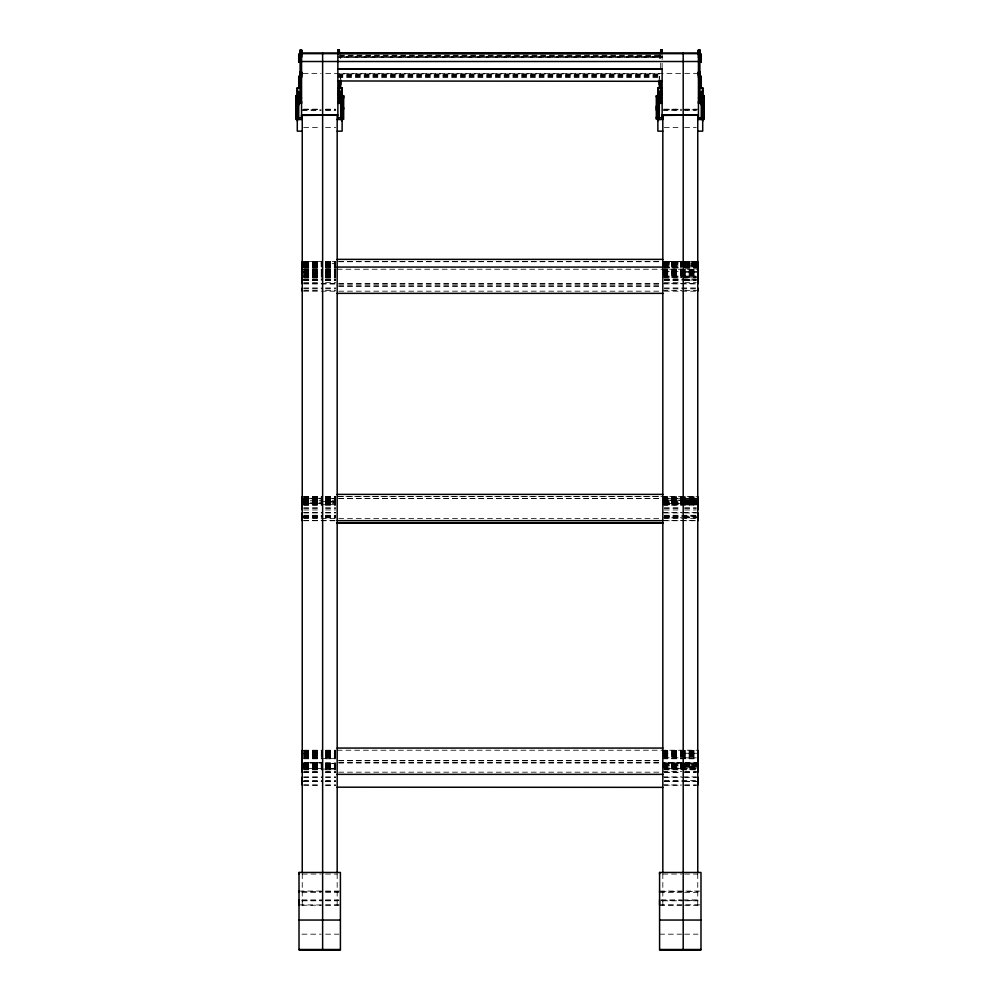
<?xml version="1.0" encoding="UTF-8"?>
<svg xmlns="http://www.w3.org/2000/svg" width="1000" height="1000" viewBox="0 0 1000 1000"><rect width="100%" height="100%" fill="white"/><g stroke="black" fill="none" stroke-linecap="round" stroke-linejoin="round"><path stroke-width="0.75" stroke-dasharray="5 3.75" d="M302.25 873.675L302.25 904.912L302.25 900.337M337.175 904.912L337.175 873.675M340.688 79.1L340.688 76.35L340.688 78.412M340.688 58.163L340.688 55.538M659.312 79.1L659.312 76.35L659.312 78.412M659.312 58.163L659.312 55.538M660.688 68.037L660.688 62.1M660.688 58.163L660.688 55.538M662.138 68.25L662.138 54.5M662.825 873.675L662.825 904.912L662.825 900.337M697.75 904.912L697.75 873.675M339.425 55.062L662.138 55.062L662.138 57.6L339.425 57.6M339.425 55.825L662.138 55.9M337.863 56.662L662.138 56.662L339.425 56.75M337.863 57.525L662.138 57.525M303.075 73.625L321.125 73.625M325.675 73.625L681.637 73.625M684.725 73.625L698.438 73.625M339.425 73.938L660.688 73.938M337.863 74.55L660.688 74.55M337.863 75.225L660.688 75.225M337.863 75.95L660.688 75.95M337.863 76.725L660.688 76.725M337.863 77.537L660.688 77.537M303.7 109.237L321.163 109.237M325.538 109.237L335.725 109.237M664.275 109.237L681.737 109.237M684.65 109.237L697.75 109.237M303.7 109.3L321.163 109.3M325.538 109.3L335.725 109.3M662.825 109.3L681.737 109.3M684.65 109.3L696.3 109.3M302.25 109.825L321.163 109.825M325.538 109.825L335.725 109.825M664.275 109.825L681.737 109.825M683.2 109.825L697.75 109.825M302.25 110.337L321.163 110.325M325.538 110.337L335.725 110.337M662.825 110.337L681.737 110.325M684.65 110.337L696.3 110.337M303.7 127.537L321.163 127.537M325.538 127.537L335.725 127.537M664.275 127.537L681.737 127.537M684.65 127.537L696.3 127.537M321.163 261.525L303.7 261.525L322.625 261.613M325.538 261.525L335.725 261.525L325.538 261.725M338.738 261.525L661.263 261.525M681.737 261.525L662.825 261.525L681.737 261.725M684.65 261.525L696.3 261.525M338.738 261.725L661.263 261.725M683.2 261.613L697.75 261.725L662.825 261.837M303.7 261.837L322.625 261.8M325.538 261.8L335.725 261.837M303.7 262.025L322.625 262.025M325.538 262.025L335.725 262.025M664.275 262.025L683.2 262.025M684.65 262.025L697.75 262.025M303.7 262.2L322.625 262.2M325.538 262.2L335.725 262.2M662.825 262.2L681.737 262.2M683.2 262.2L696.3 262.2M303.7 262.375L322.625 262.375M325.538 262.375L335.725 262.375M664.275 262.375L683.2 262.375M684.65 262.375L697.75 262.375M303.7 262.688L322.625 262.688M325.538 262.688L335.725 262.688M662.825 262.688L681.737 262.688M683.2 262.688L696.3 262.688M303.7 262.863L322.625 262.863M325.538 262.863L335.725 262.863M664.275 262.863L683.2 262.863M684.65 262.863L697.75 262.863M303.7 263.025L322.625 263.188M325.538 263.188L335.725 263.163M662.825 263.163L697.75 263.188M303.7 263.3L322.625 263.387M325.538 263.325L335.725 263.387L325.538 263.463M662.825 263.387L681.737 263.325M683.2 263.387L697.75 263.325M303.7 263.463L322.625 263.55M664.275 263.463L683.2 263.55M684.65 263.463L697.75 263.463M303.7 263.8L322.625 263.8M325.538 263.8L335.725 263.8M662.825 263.8L681.737 263.8M683.2 263.8L696.3 263.8M303.7 263.95L322.625 263.95M325.538 263.95L335.725 263.95M664.275 263.95L683.2 263.95M684.65 263.95L697.75 263.95M303.7 264.237L322.625 264.237M325.538 264.237L335.725 264.237M662.825 264.237L681.737 264.237M683.2 264.237L696.3 264.237M303.7 264.387L322.625 264.387M325.538 264.387L335.725 264.387M664.275 264.387L683.2 264.387M684.65 264.387L697.75 264.387M303.7 264.7L322.625 264.85M325.538 264.85L335.725 264.7M662.825 264.7L697.75 264.85M303.7 264.988L322.625 264.988M325.538 264.988L335.725 264.988M662.825 264.988L681.737 264.988M683.2 264.988L696.3 264.988M303.7 265.188L322.625 265.188M325.538 265.188L335.725 265.188M662.825 265.188L681.737 265.188M683.2 265.188L696.3 265.188M303.7 265.3L322.625 265.338M325.538 265.338L335.725 265.3M664.275 265.3L683.2 265.338M684.65 265.338L697.75 265.3M303.7 265.712L322.625 265.85M325.538 265.85L335.725 265.712M662.825 265.712L697.75 265.85M303.7 266.238L322.625 266.238M325.538 266.238L335.725 266.238M662.825 266.238L681.737 266.238M683.2 266.238L696.3 266.238M303.7 266.375L322.625 266.375M325.538 266.375L335.725 266.375M664.275 266.375L683.2 266.375M684.65 266.375L697.75 266.375M303.7 266.775L322.625 266.925M325.538 266.925L335.725 266.775M662.825 266.775L697.75 266.925M303.7 267.325L321.163 267.325M325.538 267.325L335.725 267.325M664.275 267.325L681.737 267.325M684.65 267.325L696.3 267.325M303.7 267.475L321.163 267.475M325.538 267.475L335.725 267.475M664.275 267.475L681.737 267.475M684.65 267.475L696.3 267.475M303.7 267.887L321.163 267.887M325.538 267.887L335.725 267.887M662.825 267.887L681.737 267.887M684.65 267.887L696.3 267.887M303.7 268.025L321.163 268.025M325.538 268.025L335.725 268.025M664.275 268.025L681.737 268.025M684.65 268.025L697.75 268.025M303.7 269.225L322.625 269.237M325.538 269.225L335.725 269.237M337.175 269.237L697.75 269.225M303.7 269.462L322.625 269.462M325.538 269.462L335.725 269.462M662.825 269.462L697.75 269.462M303.7 269.825L322.625 269.825M325.538 269.825L335.725 269.825M662.825 269.825L697.75 269.825M303.7 270.312L322.625 270.312M325.538 270.312L335.725 270.312M662.825 270.312L697.75 270.312M303.7 271.012L322.625 270.925M325.538 270.925L335.725 270.925M662.825 271.012L697.75 270.925M303.7 271.388L321.163 271.388M325.538 271.388L335.725 271.388M664.275 271.388L681.737 271.388M684.65 271.388L697.75 271.388M303.7 271.637L322.625 271.637M325.538 271.637L335.725 271.637M662.825 271.637L697.75 271.637M303.7 272.075L322.625 272.075M325.538 272.075L335.725 272.075M662.825 272.075L697.75 272.075M303.7 272.262L321.163 272.262M325.538 272.262L335.725 272.262M662.825 272.262L681.737 272.262M684.65 272.262L697.75 272.262M303.7 272.55L322.625 272.55M325.538 272.45L335.725 272.55M662.825 272.55L697.75 272.45M303.7 273.038L322.625 273.038M325.538 273.038L335.725 273.038M662.825 273.038L697.75 273.038M303.7 273.512L322.625 273.562M325.538 273.512L335.725 273.562M662.825 273.562L697.75 273.512M303.7 274.088L322.625 274.088M325.538 274.088L335.725 274.088M662.825 274.088L697.75 274.088M303.7 274.637L322.625 274.637M325.538 274.637L335.725 274.637M662.825 274.637L697.75 274.637M303.7 275.188L322.625 275.188M325.538 275.188L335.725 275.188M662.825 275.188L697.75 275.188M303.7 275.712L322.625 275.738M325.538 275.738L335.725 275.738M662.825 275.738L696.3 275.738M303.7 276.1L322.625 276.1M325.538 276.1L335.725 276.1M664.275 276.1L683.2 276.1M684.65 276.1L696.3 276.1M303.7 276.288L322.625 276.288M325.538 276.288L335.725 276.288M662.825 276.288L696.3 276.288M303.7 276.837L321.163 276.837M325.538 276.837L335.725 276.837M664.275 276.837L681.737 276.837M684.65 276.837L696.3 276.837M303.7 277.362L321.163 277.362M325.538 277.362L335.725 277.362M662.825 277.362L681.737 277.362M684.65 277.362L697.75 277.362M303.7 277.8L322.625 277.8M325.538 277.8L335.725 277.8M664.275 277.8L696.3 277.8M303.7 279.137L322.625 279.137M325.538 279.137L335.725 279.137M664.275 279.137L681.737 279.137M683.2 279.137L696.3 279.137M303.7 279.275L322.625 279.275M325.538 279.275L335.725 279.275M664.275 279.275L683.2 279.275M684.65 279.275L696.3 279.275M303.7 280.012L321.163 280.012M325.538 280.012L335.725 280.012M664.275 280.012L681.737 280.012M684.65 280.012L696.3 280.012M303.7 280.075L322.625 280.225M325.538 280.225L335.725 280.075M664.275 280.075L696.3 280.075M303.7 280.375L321.163 280.375M325.538 280.375L335.725 280.375M664.275 280.375L681.737 280.375M684.65 280.375L696.3 280.375M303.7 282.663L321.163 282.663M325.538 282.663L335.725 282.663M664.275 282.663L681.737 282.663M684.65 282.663L696.3 282.663M303.7 283.663L335.725 283.8M338.738 283.8L661.263 283.8M662.825 283.663L696.3 283.663M303.7 283.875L335.725 283.875M338.738 283.988L661.263 283.988M664.275 283.875L697.75 283.875M338.738 285.963L661.263 285.963M338.738 286.163L661.263 286.163M303.7 287.975L322.625 287.975M325.538 287.975L335.725 287.975M664.275 287.975L696.3 287.975M303.7 288.825L322.625 288.825M325.538 288.825L335.725 288.825M664.275 288.825L696.3 288.825M303.7 290.5L321.163 290.5M325.538 290.5L335.725 290.5M662.825 290.5L681.737 290.5M684.65 290.5L697.75 290.5M303.7 291.188L335.725 291.188M338.738 291.188L661.263 291.188M664.275 291.188L696.3 291.188M338.738 496.413L661.263 496.413M303.7 496.538L322.625 496.55M325.538 496.538L335.725 496.55M337.175 496.55L697.75 496.538M303.7 496.775L322.625 496.775M325.538 496.775L335.725 496.775M662.825 496.775L697.75 496.775M303.7 497.137L322.625 497.137M325.538 497.137L335.725 497.137M662.825 497.137L697.75 497.137M303.7 497.625L322.625 497.625M325.538 497.625L335.725 497.625M662.825 497.625L697.75 497.625M322.625 498.237L303.7 498.387L322.625 498.475M325.538 498.237L335.725 498.237M338.738 498.387L661.263 498.387M697.75 498.237L662.825 498.387L681.737 498.575M335.725 498.475L325.538 498.575L335.725 498.7M338.738 498.575L661.263 498.575M683.2 498.475L697.75 498.575L662.825 498.7M303.7 498.7L322.625 498.663M303.7 498.875L322.625 498.95M325.538 498.875L335.725 498.95M662.825 498.95L697.75 498.95M303.7 499.062L322.625 499.225M325.538 499.225L335.725 499.062M662.825 499.062L697.75 499.225M303.7 499.387L322.625 499.387M325.538 499.387L335.725 499.387M662.825 499.387L697.75 499.387M303.7 499.562L322.625 499.562M325.538 499.575L335.725 499.575M662.825 499.562L681.737 499.575M683.2 499.562L697.75 499.575M303.7 499.712L322.625 499.862M325.538 499.712L335.725 499.862M662.825 499.862L697.75 499.75M303.7 499.888L322.625 500.037M325.538 500.037L335.725 500.025M662.825 500.025L697.75 500.037M303.7 500.163L322.625 500.25L303.7 500.312M325.538 500.175L335.725 500.25L325.538 500.312M681.737 500.175L662.825 500.25L697.75 500.35M683.2 500.25L697.75 500.175M303.7 500.662L322.625 500.662M325.538 500.662L335.725 500.662M662.825 500.662L681.737 500.662M683.2 500.662L696.3 500.662M303.7 500.8L322.625 500.863M325.538 500.8L335.725 500.863M662.825 500.863L697.75 500.863M303.7 501.1L322.625 501.1M325.538 501.1L335.725 501.1M662.825 501.1L681.737 501.1M683.2 501.1L696.3 501.1M303.7 501.238L322.625 501.238M325.538 501.238L335.725 501.238M664.275 501.238L683.2 501.238M684.65 501.238L697.75 501.238M303.7 501.4L335.725 501.4M662.825 501.4L697.75 501.4M303.7 501.562L322.625 501.7M325.538 501.7L335.725 501.562M662.825 501.562L697.75 501.7M303.7 501.85L322.625 501.95M325.538 501.95L335.725 501.95M662.825 501.85L697.75 501.95M303.7 502.05L322.625 502.163L303.7 502.188M335.725 502.062L325.538 502.163L335.725 502.188M662.825 502.062L697.75 502.163L684.65 502.188M664.275 502.188L683.2 502.188M303.7 502.575L322.625 502.5M325.538 502.5L335.725 502.575M662.825 502.575L697.75 502.5M303.7 502.7L322.625 502.7M325.538 502.7L335.725 502.7M664.275 502.7L683.2 502.7M684.65 502.7L697.75 502.7M303.7 503.1L322.625 503.05M325.538 503.05L335.725 503.05M662.825 503.1L697.75 503.05M303.7 503.237L322.625 503.237M325.538 503.237L335.725 503.237M664.275 503.237L683.2 503.237M684.65 503.237L697.75 503.237M322.625 503.6L303.7 503.6L322.625 503.775M325.538 503.6L335.725 503.6L325.538 503.775M697.75 503.6L662.825 503.6L697.75 503.775M303.7 504.2L321.163 504.15M325.538 504.15L335.725 504.15M664.275 504.2L681.737 504.15M684.65 504.2L696.3 504.15M303.7 504.325L321.163 504.325M325.538 504.325L335.725 504.325M664.275 504.325L681.737 504.325M684.65 504.325L696.3 504.325M303.7 504.75L335.725 504.675M662.825 504.75L697.75 504.675M303.7 504.875L322.625 504.875M325.538 504.875L335.725 504.875M664.275 504.875L683.2 504.875M684.65 504.875L697.75 504.875M303.7 505.1L322.625 505.1M325.538 505.1L335.725 505.1M662.825 505.1L697.75 505.1M303.7 507.875L321.163 507.875M325.538 507.875L335.725 507.875M664.275 507.875L681.737 507.875M684.65 507.875L696.3 507.875M303.7 508.237L321.163 508.237M325.538 508.237L335.725 508.237M664.275 508.237L681.737 508.237M684.65 508.237L696.3 508.237M303.7 509.975L321.163 509.975M325.538 509.975L335.725 509.975M664.275 509.975L681.737 509.975M684.65 509.975L696.3 509.975M303.7 512.587L322.625 512.587M325.538 512.587L335.725 512.587M662.825 512.587L681.737 512.587M683.2 512.587L696.3 512.587M303.7 512.95L322.625 512.95M325.538 512.95L335.725 512.95M664.275 512.95L683.2 512.95M684.65 512.95L697.75 512.95M303.7 515.288L322.625 515.288M325.538 515.288L335.725 515.288M664.275 515.288L696.3 515.288M303.7 516L322.625 516M325.538 516L335.725 516M664.275 516L681.737 516M683.2 516L696.3 516M303.7 516.125L322.625 516.138M325.538 516.125L335.725 516.138M664.275 516.138L696.3 516.138M303.7 516.875L322.625 516.938M325.538 516.875L335.725 516.938M664.275 516.875L681.737 516.875M683.2 516.938L696.3 516.875M303.7 517.075L322.625 517.075M325.538 517.075L335.725 517.075M664.275 517.075L683.2 517.075M684.65 517.075L696.3 517.075M303.7 517.225L321.163 517.225M325.538 517.225L335.725 517.225M664.275 517.225L681.737 517.225M684.65 517.225L696.3 517.225M303.7 517.8L321.163 517.8M325.538 517.8L335.725 517.8M662.825 517.8L681.737 517.8M684.65 517.8L697.75 517.8M303.7 518.5L335.725 518.5M338.738 518.5L661.263 518.5M664.275 518.5L696.3 518.5M303.7 520.525L335.725 520.662M662.825 520.525L696.3 520.525M303.7 520.725L335.725 520.725M664.275 520.725L697.75 520.725M303.7 750.238L322.625 750.225M325.538 750.225L335.725 750.238M337.175 750.238L697.75 750.225M303.7 750.462L322.625 750.462M325.538 750.462L335.725 750.462M662.825 750.462L697.75 750.462M303.7 750.825L322.625 750.825M325.538 750.825L335.725 750.825M662.825 750.825L697.75 750.825M303.7 751.312L322.625 751.312M325.538 751.312L335.725 751.312M662.825 751.312L697.75 751.312M303.7 751.925L322.625 751.925M325.538 751.925L335.725 751.925M662.825 751.925L697.75 751.925M303.7 752.638L322.625 752.638M325.538 752.638L335.725 752.638M662.825 752.638L697.75 752.638M303.7 753.075L322.625 753.075M325.538 753.075L335.725 753.075M662.825 753.075L697.75 753.075M303.7 753.263L321.163 753.263M325.538 753.263L335.725 753.263M662.825 753.263L681.737 753.263M684.65 753.263L697.75 753.263M303.7 753.438L322.625 753.55M325.538 753.438L335.725 753.55M662.825 753.55L697.75 753.438M303.7 754.038L322.625 754.038M325.538 754.038L335.725 754.038M662.825 754.038L697.75 754.038M303.7 754.55L322.625 754.55M325.538 754.5L335.725 754.55M662.825 754.55L697.75 754.55M303.7 755.088L322.625 755.088M325.538 755.088L335.725 755.088M662.825 755.088L697.75 755.088M303.7 755.638L322.625 755.638M325.538 755.638L335.725 755.638M662.825 755.638L697.75 755.638M303.7 756.188L322.625 756.188M325.538 756.188L335.725 756.188M662.825 756.188L697.75 756.188M303.7 756.737L322.625 756.737M325.538 756.737L335.725 756.737M662.825 756.737L697.75 756.737M303.7 757.288L322.625 757.288M325.538 757.288L335.725 757.288M662.825 757.288L697.75 757.288M303.7 757.837L321.163 757.837M325.538 757.837L335.725 757.837M664.275 757.837L681.737 757.837M684.65 757.837L696.3 757.837M303.7 758.363L335.725 758.363M662.825 758.363L697.75 758.363M303.7 758.787L322.625 758.787M325.538 758.787L335.725 758.787M662.825 758.787L697.75 758.787M338.738 760.575L661.263 760.575M338.738 760.75L661.263 760.75M321.163 762.738L303.7 762.738L322.625 762.987L303.7 763.05M325.538 762.738L335.725 763.05M338.738 762.738L661.263 762.738M681.737 762.738L662.825 762.738L697.75 762.987L662.825 763.05M684.65 762.738L696.3 762.738M338.738 762.925L661.263 762.925M303.7 763.213L322.625 763.213M325.538 763.213L335.725 763.213M664.275 763.213L683.2 763.213M684.65 763.213L697.75 763.213M303.7 763.413L322.625 763.562M335.725 763.413L325.538 763.562L335.725 763.662M662.825 763.413L697.75 763.562M303.7 763.662L321.163 763.662M664.275 763.662L681.737 763.662M684.65 763.662L696.3 763.662M303.7 763.913L322.625 763.913M325.538 763.913L335.725 763.913M662.825 763.913L681.737 763.913M683.2 763.913L696.3 763.913M303.7 764.237L322.625 764.05M325.538 764.05L335.725 764.237M662.825 764.237L697.75 764.05M303.7 764.375L322.625 764.375M325.538 764.375L335.725 764.375M662.825 764.375L683.2 764.375M684.65 764.375L697.75 764.375M303.7 764.513L322.625 764.6M325.538 764.513L335.725 764.6M662.825 764.6L681.737 764.65M683.2 764.6L697.75 764.513M303.7 764.737L322.625 764.737M325.538 764.737L335.725 764.737M664.275 764.737L683.2 764.737M684.65 764.737L697.75 764.737M303.7 765.013L322.625 765.013M325.538 765.013L335.725 765.013M662.825 765.013L681.737 765.013M683.2 765.013L696.3 765.013M303.7 765.138L322.625 765.138M325.538 765.138L335.725 765.138M664.275 765.138L683.2 765.138M684.65 765.138L697.75 765.138M303.7 765.45L322.625 765.45M325.538 765.45L335.725 765.45M662.825 765.45L681.737 765.45M683.2 765.45L696.3 765.45M303.7 765.575L322.625 765.575M325.538 765.575L335.725 765.575M664.275 765.575L683.2 765.575M684.65 765.575L697.75 765.575M303.7 765.913L322.625 766.038M325.538 766.038L335.725 765.913M662.825 765.913L697.75 766.038M303.7 766.2L322.625 766.2M325.538 766.2L335.725 766.2M662.825 766.2L681.737 766.2M683.2 766.2L696.3 766.2M303.7 766.4L322.625 766.525M325.538 766.525L335.725 766.4M662.825 766.4L697.75 766.5M303.7 766.925L322.625 766.925M325.538 766.925L335.725 766.925M662.825 766.925L681.737 766.925M683.2 766.925L696.3 766.925M303.7 767.038L322.625 767.038M325.538 767.038L335.725 767.038M664.275 767.038L683.2 767.038M684.65 767.038L697.75 767.038M303.7 767.45L322.625 767.575M325.538 767.575L335.725 767.45M662.825 767.45L697.75 767.575M303.7 767.987L322.625 768.112M325.538 768.112L335.725 767.987M662.825 767.987L697.75 768.112M303.7 768.975L322.625 768.975M325.538 768.975L335.725 768.975M664.275 768.975L696.3 768.975M303.7 769.1L335.725 769.1M662.825 769.1L697.75 769.212M303.7 769.825L322.625 769.825M325.538 769.825L335.725 769.825M664.275 769.825L696.3 769.825M303.7 771.488L321.163 771.488M325.538 771.488L335.725 771.488M662.825 771.488L681.737 771.488M684.65 771.488L697.75 771.488M303.7 772.225L321.163 772.188M325.538 772.188L335.725 772.188M338.738 772.188L661.263 772.188M664.275 772.225L681.737 772.188M684.65 772.225L696.3 772.188M303.7 772.575L321.163 772.575M325.538 772.575L335.725 772.575M664.275 772.575L681.737 772.575M684.65 772.575L696.3 772.575M303.7 776.938L322.625 776.938M325.538 776.938L335.725 776.938M662.825 776.938L681.737 776.938M683.2 776.938L696.3 776.938M303.7 777.288L322.625 777.288M325.538 777.288L335.725 777.288M664.275 777.288L683.2 777.288M684.65 777.288L697.75 777.288M303.7 780.35L322.625 780.475M325.538 780.475L335.725 780.35M664.275 780.35L696.3 780.35M303.7 781.225L322.625 781.287M325.538 781.225L335.725 781.287M664.275 781.225L681.737 781.225M683.2 781.287L696.3 781.225M303.7 781.425L322.625 781.425M325.538 781.425L335.725 781.425M664.275 781.425L683.2 781.425M684.65 781.425L696.3 781.425M303.7 781.562L321.163 781.562M325.538 781.562L335.725 781.562M664.275 781.562L681.737 781.562M684.65 781.562L696.3 781.562M303.7 784.875L321.163 785.062M325.538 785.062L335.725 785.013M662.825 784.875L681.737 785.062M684.65 785.013L697.75 785.062M303.7 785.188L321.163 785.188M325.538 785.188L335.725 785.188M664.275 785.188L681.737 785.188M684.65 785.188L696.3 785.188M302.25 874.05L321.163 874.05M325.538 874.05L337.175 874.05M662.825 874.05L681.737 874.05M684.65 874.05L697.75 874.05M299.012 891.075L322.625 891.075M325.538 891.075L340.412 891.075M659.587 891.075L700.987 891.075M301.962 891.4L322.625 891.4M325.588 891.4L338.925 891.4M661.062 891.4L698.012 891.4M301.962 892.35L321.15 892.35M325.588 892.35L338.925 892.35M659.587 892.35L681.725 892.35M684.675 892.35L698.012 892.35M301.962 899.912L322.625 899.912M325.588 899.912L338.925 899.912M661.062 899.912L681.725 899.912M683.2 899.912L698.012 899.912M301.962 900.413L322.625 900.413M325.538 900.337L338.925 900.413M661.062 900.413L698.012 900.413M302.25 900.8L322.625 900.8M325.538 900.8L337.175 900.8M662.825 900.8L683.2 900.8M684.65 900.8L697.75 900.8M299.012 904.875L322.625 904.987M325.538 904.875L340.412 904.875M659.587 904.875L700.987 904.875M301.962 905.225L321.15 905.225M325.588 905.225L338.925 905.225M659.587 905.225L681.725 905.225M684.675 905.225L698.012 905.225M301.962 934.175L321.15 934.175M325.588 934.175L338.925 934.175M659.587 934.175L681.725 934.175M684.675 934.175L698.012 934.175M660.688 54.675L660.688 58.3M659.312 54.675L659.312 58.3M340.688 54.675L340.688 58.3M321.163 768.55L303.7 768.55L321.163 768.662M335.725 768.55L325.538 768.55L335.725 768.662M681.737 768.55L664.275 768.55L681.737 768.662M696.3 768.55L684.65 768.55L696.3 768.662"/><path stroke-width="1.5" d="M295.75 118.35L295.75 108.138M295.75 96L295.75 107.35L295.75 105.975M298.738 102.762L298.738 95.075M298.738 92.888L298.738 91.438L297.288 91.438L297.288 96.938M298.738 88.462L298.738 76.35L300.113 76.35M298.738 62.112L298.738 54.225L301.562 54.2M299.012 872.463L299.012 950L340.412 950L340.412 872.463L299.012 872.463L299.012 874.05M300.113 101.562L300.113 77.537L301.562 77.537L301.562 71.963L300.113 71.963L300.113 79.4M300.113 77.25L300.113 57.525L301.562 57.525L301.562 50L300.113 50L300.113 62.275M301.562 50L301.562 117.725L298.738 117.725L298.738 119.488L298.738 103.325L301.562 103.325L301.562 101.575L297.288 101.562M302.25 872.675L302.25 115.425M322.625 949.5L322.625 53.062M337.175 872.675L337.175 115.037M342.137 119.5L337.175 119.5L337.863 118.612L337.863 50L339.312 50.025L339.312 53.513M339.312 101.562L339.312 80.463M339.312 52.737L337.863 52.737L339.312 52.8L339.312 50M340.688 102.762L340.688 95.075L337.863 95.075M340.688 88.462L340.688 79.85M343.675 119.45L343.675 107.925L343.675 109.025M343.675 107.35L343.675 95.562M656.325 118.35L656.325 108.138M656.325 96L656.325 107.35L656.325 105.975M659.312 102.762L659.312 95.075L662.138 95.075M659.312 88.462L659.312 79.85M659.587 872.463L659.587 950L700.987 950L700.987 872.463L659.587 872.463L659.587 874.05M660.688 101.562L660.688 80.463M662.138 68.812L337.863 68.812L662.138 68.812L662.138 117.725L659.312 117.725L659.312 119.488L659.312 103.325L662.138 103.325L662.138 101.575L657.862 101.562M662.138 53.062L662.138 50L660.688 50L660.688 53.513M662.825 872.675L662.825 115.425M683.2 949.5L683.2 53.062M697.75 872.675L697.75 115.037M702.712 119.5L697.75 119.5L698.438 118.612L698.438 53.65L301.562 53.65M699.887 62.275L699.887 50L698.438 50L698.438 53.062L301.562 53.062M699.887 101.562L699.887 54.988L698.438 54.988L698.438 50M699.887 54.237L699.887 50M701.263 102.762L701.263 95.075M701.263 92.888L701.263 91.438L702.712 91.438M701.263 88.462L701.263 76.35L699.887 76.35L699.887 79.4M698.438 54.2L701.263 54.237L701.263 62.112L699.887 62.1M704.25 119.45L704.25 107.925L704.25 109.025M704.25 107.35L704.25 95.562M300.113 50.25L301.562 50.275M337.863 50.25L339.312 50.275M660.688 50.25L662.138 50.275M698.438 50.25L699.887 50.275M300.113 50.587L301.562 50.587M337.863 50.587L339.312 50.625M660.688 50.587L662.138 50.625M698.438 50.587L699.887 50.587M300.113 51L301.562 51M337.863 51L339.312 51.05M660.688 51.013L662.138 51.05M698.438 51.013L699.887 51.013M300.113 51.513L301.562 51.513M698.438 51.513L699.887 51.513M300.113 52.088L301.562 52.088M337.863 52.088L339.312 52.15M660.688 52.088L662.138 52.15M698.438 52.088L699.887 52.088M300.113 52.737L301.562 52.737M698.438 52.737L699.887 52.737M337.863 53.25L662.138 53.25M300.113 53.438L301.562 53.438M698.438 53.438L699.887 53.438M300.113 54.988L301.562 54.988M300.113 55.825L301.562 55.825M698.438 55.825L699.887 55.825M300.113 56.662L301.562 56.662M698.438 56.662L699.887 56.662M698.438 57.525L699.887 57.525M298.738 62.1L300.113 62.112M300.113 72.263L301.562 72.263M698.438 72.263L699.887 72.263M300.113 72.55L301.562 72.55M698.438 72.55L699.887 72.55M300.113 72.925L301.562 72.925M698.438 72.925L699.887 72.925M300.113 73.388L301.562 73.388M698.438 73.388L699.887 73.388M300.113 73.938L301.562 73.938M698.438 73.938L699.887 73.938M300.113 74.55L301.562 74.55M698.438 74.55L699.887 74.55M300.113 75.225L301.562 75.225M698.438 75.225L699.887 75.225M300.113 75.95L301.562 75.95M300.113 76.725L301.562 76.725M698.438 76.725L699.887 76.725M698.438 77.537L699.887 77.537M298.738 78.35L300.113 78.35M699.887 78.35L701.263 78.35M298.738 78.412L300.113 78.412M699.887 78.412L701.263 78.412M337.863 80.975L662.138 81.312M298.738 82.175L300.113 82.238M699.887 82.175L701.263 82.238M298.738 87.925L297.288 87.925L297.288 131.15L302.25 131.15M337.863 87.925L342.137 87.925L342.137 131.15L337.175 131.15M662.138 87.925L657.862 87.925L657.862 131.15L662.825 131.15M701.263 87.925L702.712 87.925L702.712 131.15L697.75 131.15M297.288 88.188L298.738 88.188M340.688 88.188L342.137 88.188M657.862 88.188L659.312 88.188M701.263 88.188L702.712 88.188M337.863 91.438L342.137 91.438M662.138 91.438L657.862 91.438L657.862 96.938M337.863 92.888L340.688 92.888L340.688 91.438L340.688 95.65L342.137 95.65M662.138 92.888L659.312 92.888L659.312 91.438L659.312 95.65L657.862 95.65M297.288 95.65L298.738 95.65L298.738 91.438M702.712 95.65L701.263 95.65L701.263 91.438M300.113 98L301.562 98M337.863 98L339.312 98M660.688 98L662.138 98M698.438 98L699.887 98M297.288 104.963L298.738 104.963L298.738 101.562M342.137 104.963L340.688 104.963L340.688 101.562M657.862 104.963L659.312 104.963L659.312 101.562M702.712 104.963L701.263 104.963L701.263 101.562M301.562 115.425L337.863 115.037L301.562 115.037L301.562 118.612L302.25 118.612M662.138 115.425L698.438 115.037L662.138 115.037L662.138 118.612L662.825 118.612M297.288 119.5L302.25 119.5L302.25 115.037M657.862 119.5L662.825 119.5L662.825 115.037M337.175 259.363L662.825 259.363M337.175 267.062L662.825 267.075M337.175 293.35L662.825 293.35M337.175 494.387L662.825 494.375M337.175 520.662L662.825 520.662M337.175 522.837L662.825 522.837M337.175 523.013L662.825 523.013M337.175 748.062L662.825 748.075M337.175 774.35L662.825 774.35M337.175 787.188L662.825 787.35M299.012 920.05L340.412 920.05M659.587 920.05L700.987 920.05M299.012 949.5L340.412 949.5M659.587 949.5L700.987 949.5M704.25 95.838L704.25 98.138M702.712 87.775L702.712 96.037M702.712 105.575L702.712 101.562L698.438 101.562L698.438 103.325L701.263 103.325L701.263 119.5L701.263 117.725L698.438 117.725L698.438 118.6M702.712 107.188L702.712 108.763M702.712 118.225L702.712 121.1M701.263 54.225L701.263 62.275M701.263 76.35L701.263 79.4M701.263 81.525L701.263 84.575L699.887 84.575L699.887 81.525M701.263 87.775L701.263 88.55M698.438 61.513L301.562 61.513M697.75 261.525L697.75 283.988M697.75 287.975L697.75 291.188M697.75 496.538L697.75 509.975M697.75 512.587L697.75 520.85M697.75 750.225L697.75 758.363M697.75 758.787L697.75 772.575M697.75 776.938L697.75 785.188M662.138 50L662.138 53.513L337.863 53.438L337.863 50M660.688 81.525L660.688 84.575L659.312 84.575L659.312 81.525M659.587 891.075L659.587 892.35M659.587 899.912L659.587 905.225M659.312 87.775L659.312 88.55M657.862 87.775L657.862 90.862M657.862 98.737L657.862 120.9M656.325 95.562L656.325 96.912M656.325 107.925L656.325 110.2M656.325 117.163L656.325 119.45M343.675 95.838L343.675 98.138M342.137 87.775L342.137 96.037M342.137 105.575L342.137 101.562L337.863 101.562L337.863 103.325L340.688 103.325L340.688 119.5L340.688 117.725L337.863 117.725L337.863 118.6M342.137 107.188L342.137 108.763M342.137 118.225L342.137 121.1M340.688 81.525L340.688 84.575L339.312 84.575L339.312 81.525M340.688 87.775L340.688 88.55M302.25 261.525L302.25 283.988M302.25 287.975L302.25 291.188M302.25 496.538L302.25 509.975M302.25 512.587L302.25 520.85M302.25 750.225L302.25 758.363M302.25 758.787L302.25 772.575M302.25 776.938L302.25 785.188M300.113 81.525L300.113 84.575L298.738 84.575L298.738 81.525M299.012 891.075L299.012 892.35M299.012 899.912L299.012 905.225M298.738 54.225L298.738 62.275M298.738 76.35L298.738 79.4M298.738 87.775L298.738 88.55M297.288 87.775L297.288 90.862M297.288 98.737L297.288 120.9M295.75 95.562L295.75 96.912M295.75 107.925L295.75 110.2M295.75 117.163L295.75 119.45M339.312 51.513L337.863 51.513L339.312 51.562M662.138 51.513L660.688 51.513L662.138 51.562M662.138 52.737L660.688 52.737L662.138 52.8M699.887 71.963L698.438 71.963L698.438 75.95L699.887 75.95L699.887 71.963"/></g></svg>
